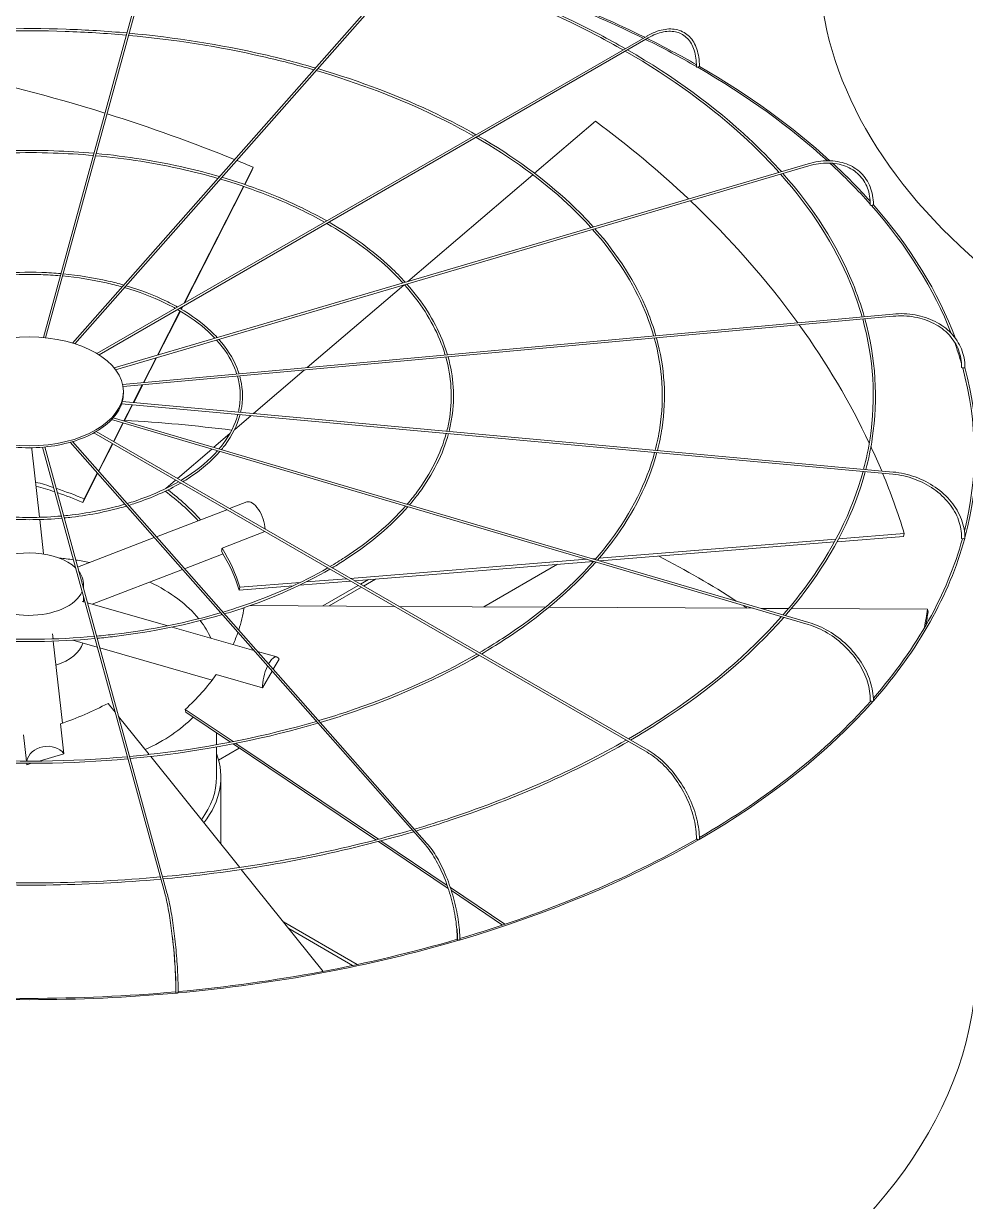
# Model space of a CAD drawing. Header units: millimetres. Extents: x -312439 to 477422, y -331570 to 212570.
# Drawn here: x 398646.5 to 398907.3, y 106427.3 to 106753.4 of the extents above; entities that cross this region are included whole.
import ezdxf

# ---------------------------------------------------------------- set-up
doc = ezdxf.new("R2010")
doc.units = ezdxf.units.MM

msp = doc.modelspace()

# ---------------------------------------------------------------- linework, layer by layer
at = {"color": 0, "linetype": 'Continuous', "lineweight": 0, "extrusion": (0, 0.816497, 0.57735)}
for p, q in [((398651.956, 106666.434), (398685.577, 106788.992)), ((398686.168, 106788.83), (398652.575, 106666.375)), ((398660.035, 106664.908), (398757.717, 106775.593)), ((398758.176, 106775.188), (398660.676, 106664.709)), ((398819.103, 106749.938), (398666.785, 106661.998)), ((398819.409, 106749.408), (398667.377, 106661.632)), ((398804.812, 106726.335), (398787.954, 106711.931)), ((398671.546, 106658.039), (398863.713, 106714.569)), ((398863.886, 106713.982), (398671.955, 106657.521)), ((398707.664, 106708.854), (398710.082, 106713.595)), ((398709.712, 106712.628), (398707.769, 106708.819)), ((398709.712, 106712.628), (398710.082, 106713.595)), ((398787.477, 106711.524), (398752.883, 106681.966)), ((398690.848, 106675.89), (398707.383, 106708.303)), ((398707.488, 106708.268), (398691.022, 106675.991)), ((398751.743, 106680.992), (398724.993, 106658.137)), ((398887.19, 106672.969), (398673.891, 106653.464)), ((398674.005, 106652.86), (398887.246, 106672.359)), ((398683.541, 106661.567), (398689.782, 106673.8)), ((398689.876, 106673.744), (398683.686, 106661.61)), ((398690.06, 106674.347), (398690.336, 106674.888)), ((398690.511, 106674.988), (398690.155, 106674.291)), ((398679.678, 106653.993), (398683.158, 106660.816)), ((398683.303, 106660.859), (398679.806, 106654.005)), ((398724.187, 106657.448), (398710.102, 106645.414)), ((398676.852, 106648.455), (398679.348, 106653.348)), ((398679.477, 106653.36), (398676.97, 106648.444)), ((398674.108, 106651.025), (398674.108, 106651.526)), ((398673.623, 106648.135), (398887.19, 106628.606)), ((398673.804, 106648.733), (398887.246, 106629.216)), ((398674.261, 106643.376), (398676.552, 106647.867)), ((398676.67, 106647.856), (398674.368, 106643.344)), ((398670.857, 106643.739), (398863.713, 106587.005)), ((398671.316, 106644.242), (398863.886, 106587.593)), ((398671.342, 106637.653), (398673.978, 106642.821)), ((398674.085, 106642.789), (398671.437, 106637.599)), ((398709.452, 106644.859), (398704.846, 106640.923)), ((398665.936, 106640.068), (398819.103, 106551.637)), ((398666.555, 106640.417), (398819.409, 106552.167)), ((398703.584, 106639.845), (398699.148, 106636.055)), ((398651.694, 106636.095), (398685.577, 106512.583)), ((398652.314, 106636.15), (398686.168, 106512.745)), ((398757.717, 106525.982), (398659.349, 106637.444)), ((398758.176, 106526.387), (398659.999, 106637.632)), ((398667.18, 106629.495), (398671.063, 106637.107)), ((398671.158, 106637.052), (398667.258, 106629.407)), ((398648.794, 106635.511), (398650.888, 106616.678)), ((398698.592, 106635.58), (398689.052, 106627.429)), ((398666.959, 106628.821), (398662.877, 106620.818)), ((398663.247, 106621.785), (398666.881, 106628.909)), ((398688.558, 106627.007), (398685.854, 106624.696)), ((398685.84, 106624.644), (398685.854, 106624.696)), ((398662.877, 106620.818), (398663.247, 106621.785)), ((398708.314, 106620.919), (398703.52, 106619.075)), ((398702.785, 106618.793), (398683.255, 106611.28)), ((398650.956, 106616.068), (398652.018, 106606.522)), ((398682.646, 106611.046), (398661.439, 106602.889)), ((398701.42, 106608.143), (398713.309, 106612.717)), ((398805.857, 106605.35), (398871.417, 106610.653)), ((398890.127, 106611.408), (398871.718, 106609.919)), ((398872.142, 106610.711), (398890.333, 106612.183)), ((398890.127, 106611.408), (398890.333, 106612.183)), ((398870.99, 106609.86), (398806.048, 106604.607)), ((398701.718, 106606.537), (398691.059, 106602.437)), ((398736.947, 106599.776), (398802.324, 106605.064)), ((398804.279, 106604.464), (398738.099, 106599.111)), ((398794.319, 106603.659), (398773.938, 106591.892)), ((398804.026, 106605.202), (398804.99, 106605.28)), ((398690.45, 106602.203), (398665.5, 106592.606)), ((398663.065, 106598.179), (398663.065, 106596.96)), ((398721.156, 106597.741), (398706.17, 106596.529)), ((398706.17, 106596.529), (398706.375, 106597.304)), ((398706.375, 106597.304), (398723.09, 106598.656)), ((398737.024, 106599.025), (398722.894, 106597.882)), ((398724.754, 106598.79), (398735.873, 106599.69)), ((398739.139, 106597.804), (398729.328, 106592.14)), ((398731.044, 106592.13), (398740.005, 106597.304)), ((398741.942, 106599.422), (398739.751, 106598.157)), ((398740.618, 106597.657), (398743.957, 106599.585)), ((398663.065, 106594.645), (398663.065, 106593.302)), ((398663.465, 106593.187), (398662.675, 106593.413)), ((398686.373, 106586.643), (398664.154, 106592.991)), ((398749.14, 106592.029), (398709.244, 106592.251)), ((398790.999, 106591.797), (398750.377, 106592.023)), ((398848.513, 106591.477), (398791.96, 106591.791)), ((398858.285, 106591.422), (398850.725, 106591.465)), ((398896.745, 106591.209), (398859.08, 106591.418)), ((398896.91, 106590.448), (398896.745, 106591.209)), ((398654.631, 106583.014), (398654.475, 106584.418)), ((398710.185, 106579.84), (398687.649, 106586.278)), ((398657.227, 106559.669), (398654.699, 106582.403)), ((398666.887, 106580.712), (398660.091, 106582.654)), ((398698.698, 106571.625), (398667.576, 106580.515)), ((398716.606, 106578.006), (398711.277, 106579.528)), ((398717.201, 106577.444), (398715.597, 106574.634)), ((398712.645, 106569.461), (398699.794, 106573.132)), ((398715.276, 106574.071), (398712.645, 106569.461)), ((398671.825, 106562.713), (398669.868, 106565.153)), ((398681.214, 106551.006), (398672.79, 106561.51)), ((398691.382, 106562.738), (398691.218, 106563.499)), ((398691.218, 106563.499), (398704.502, 106554.572)), ((398703.752, 106554.426), (398691.382, 106562.738)), ((398657.634, 106551.225), (398656.716, 106559.486)), ((398646.463, 106556.439), (398647.271, 106549.173)), ((398699.889, 106553.707), (398699.889, 106557.021)), ((398699.889, 106544.736), (398699.889, 106553.085)), ((398706.198, 106552.782), (398700.474, 106549.478)), ((398744.024, 106527.362), (398704.471, 106553.942)), ((398705.22, 106554.09), (398744.721, 106527.544)), ((398647.339, 106548.561), (398647.382, 106548.178)), ((398647.382, 106548.178), (398648.67, 106548.561)), ((398650.771, 106549.185), (398657.634, 106551.225)), ((398706.307, 106519.718), (398681.668, 106550.441)), ((398701.114, 106526.193), (398701.114, 106544.736)), ((398764.069, 106513.891), (398744.703, 106526.906)), ((398745.399, 106527.089), (398763.781, 106514.736)), ((398729.38, 106490.949), (398706.751, 106519.165)), ((398764.668, 106514.139), (398779.76, 106503.998)), ((398779.114, 106503.781), (398764.942, 106513.305)), ((398738.828, 106492.849), (398718.396, 106504.645)), ((398719.889, 106502.782), (398737.56, 106492.58))]:
    msp.add_line(p, q, dxfattribs=at)
at = {"color": 3, "linetype": 'Continuous', "lineweight": 0}
for centre, start_param, end_param in [((399128.864, 106771.35), 0, 2.3561945), ((398648.089, 106493.775), 0, 2.3561945), ((398648.089, 106493.775), 2.3561945, 3.1415927)]:
    msp.add_ellipse(centre, major_axis=(-262.225, 0), ratio=0.5773503, start_param=start_param, end_param=end_param, dxfattribs=at)
at = {"color": 0, "linetype": 'Continuous', "lineweight": 0}
for centre, major_axis, ratio, start_param, end_param in [((398648.089, 106634.515), (-261.613, 0), 0.5773503, 4.0051997, 4.2408431), ((398648.089, 106634.515), (-262.225, 0), 0.5773503, 4.0050166, 4.2406095), ((398648.089, 106634.515), (-261.613, 0), 0.5773503, 3.9286416, 4.0018792), ((398648.089, 106634.515), (-262.225, 0), 0.5773503, 3.9309746, 4.001704), ((398833.078, 106741.443), (0.306, -0.004), 0.5683066, 3.1415927, 3.9346429), ((398833.078, 106741.443), (0.306, -0.004), 0.5683066, 3.9346429, 5.5054392), ((398648.089, 106634.515), (-261.613, 0), 0.5773503, 3.7066773, 3.9265771), ((398833.294, 106741.568), (-0.306, 0), 0.5773503, 1.8326303, 3.1415927), ((398648.089, 106634.515), (-262.225, 0), 0.5773503, 3.705131, 3.9265633), ((398648.46, 106592.798), (-236.033, 90.421), 0.5343599, 4.8289255, 5.0170065), ((398648.46, 106592.798), (-236.033, 90.421), 0.5343599, 4.6778989, 4.8264893), ((398648.295, 106592.606), (244.29, -64.884), 0.7560981, 0.9482496, 1.0897919), ((398648.46, 106592.798), (-236.033, 90.421), 0.5343599, 4.655659, 4.6753292), ((398648.089, 106634.515), (-261.613, 0), 0.5773503, 3.6151503, 3.7017035), ((398648.089, 106634.515), (-262.225, 0), 0.5773503, 3.6198551, 3.6998544), ((398648.295, 106592.606), (244.29, -64.884), 0.7560981, 0.7473423, 0.9452164), ((398881.216, 106703.189), (-0.306, 0.005), 0.5715189, 0, 0.4809344), ((398881.216, 106703.189), (-0.306, 0.005), 0.5715189, 0.4809344, 2.0517307), ((398648.089, 106634.515), (-261.613, 0), 0.5773503, 3.3623861, 3.6122993), ((398881.489, 106703.269), (-0.306, 0), 0.5773503, 1.5184711, 3.1415927), ((398648.089, 106634.515), (-262.225, 0), 0.5773503, 3.3525846, 3.6125039), ((398648.295, 106592.606), (244.29, -64.884), 0.7560981, 0.5676523, 0.7441319), ((398648.089, 106634.515), (-261.613, 0), 0.5773503, 3.3053341, 3.3466211), ((398906.524, 106658.219), (-0.306, 0.006), 0.5752952, 0, 0.1678974), ((398906.524, 106658.219), (-0.306, 0.006), 0.5752952, 0.1678974, 1.7386937), ((398648.089, 106634.515), (-261.613, 0), 0.5773503, 2.9976529, 3.2980059), ((398906.827, 106658.247), (-0.306, 0), 0.5773503, 1.2043118, 3.1415927), ((398648.089, 106634.515), (-262.225, 0), 0.5773503, 2.9856485, 3.2984345), ((398647.981, 106651.025), (-26.126, 0), 0.5773503, 2.9880814, 3.1415927), ((398647.981, 106651.025), (-26.126, 0), 0.5773503, 2.6739221, 2.9809447), ((398647.981, 106651.025), (-26.126, 0), 0.5773503, 2.3597628, 2.6667854), ((398648.089, 106493.275), (-261.613, 0), 0.5773503, 4.4965959, 4.611374), ((398647.981, 106651.025), (-26.126, 0), 0.5773503, 2.0456036, 2.3526262), ((398647.981, 106651.025), (-26.126, 0), 0.5773503, 1.417285, 1.7243076), ((398647.981, 106651.025), (-26.126, 0), 0.5773503, 1.7314443, 2.0384669), ((398648.295, 106592.606), (244.29, -64.884), 0.7560981, 0.5274276, 0.562586), ((398643.301, 106634.9), (-5.494, -0.611), 0.8148193, 3.1415927, 3.239858), ((398648.46, 106592.798), (56.639, -21.698), 0.5343599, 1.6636456, 1.7494756), ((398648.295, 106592.606), (244.29, -64.884), 0.7560981, 0.4379774, 0.5241031), ((398648.089, 106591.831), (-56.639, 21.698), 0.5343599, 4.7930664, 4.8825345), ((398648.46, 106592.798), (56.639, -21.698), 0.5343599, 1.5140664, 1.6514841), ((398648.089, 106591.831), (-56.639, 21.698), 0.5343599, 4.655659, 4.78086), ((398648.089, 106591.831), (58.621, -15.57), 0.7560981, 0.8715668, 1.0888975), ((398648.295, 106592.606), (58.621, -15.57), 0.7560981, 1.0889957, 1.0897919), ((398648.295, 106592.606), (58.621, -15.57), 0.7560981, 0.8588781, 1.0770864), ((398710.299, 106615.76), (-1.984, 5.159), 0.4527097, 4.0715694, 6.2831853), ((398648.089, 106634.515), (-261.613, 0), 0.5773503, 2.6753447, 2.9836943), ((398648.089, 106634.515), (-262.225, 0), 0.5773503, 2.6707914, 2.9843582), ((398906.524, 106610.935), (-0.306, 0.006), 0.5792658, 0, 1.4246091), ((398906.827, 106610.907), (-0.306, 0), 0.5773503, 0.8901525, 3.1415927), ((398648.089, 106598.179), (-14.976, 0), 0.5773503, 3.6916997, 5.4977871), ((398648.089, 106591.831), (58.621, -15.57), 0.7560981, 0.4379774, 0.6726233), ((398648.295, 106592.606), (58.621, -15.57), 0.7560981, 0.4379774, 0.6748983), ((398648.089, 106575.866), (-51.8, 0), 0.5773503, 4.4755897, 4.5522282), ((398648.089, 106575.866), (-51.8, 0), 0.5773503, 4.3841689, 4.46244), ((398648.089, 106493.275), (-261.613, 0), 0.5773503, 3.867145, 3.9833748), ((398648.089, 106598.179), (-14.976, 0), 0.5773503, 3.0357663, 3.5615783), ((398648.089, 106575.866), (-51.8, 0), 0.5773503, 3.5810046, 4.0125195), ((398648.089, 106598.179), (-14.976, 0), 0.5773503, 0.1968015, 2.9056449), ((398647.925, 106592.592), (59.282, 12.821), 0.7719474, 5.8595474, 5.99043), ((398648.089, 106493.275), (-261.613, 0), 0.5773503, 3.8494737, 3.8569689), ((398647.925, 106592.592), (247.048, 53.431), 0.7719474, 5.9775334, 6.0030301), ((398648.089, 106591.831), (247.048, 53.431), 0.7719474, 5.9850347, 6.0030301), ((398648.089, 106575.866), (-51.8, 0), 0.5773503, 3.3906549, 3.5616615), ((398647.925, 106592.592), (59.282, 12.821), 0.7719474, 5.7736505, 5.8452628), ((398648.089, 106583.271), (-14.976, 0), 0.5773503, 2.0838772, 2.9778132), ((398715.087, 106572.691), (1.518, 5.315), 0.3621096, 5.9116388, 7.2697762), ((398715.087, 106572.691), (1.518, 5.315), 0.3621096, 1.1204156, 2.3231422), ((398647.925, 106592.592), (59.282, 12.821), 0.7719474, 5.3512156, 5.5881365), ((398647.719, 106592.771), (-56.425, -22.248), 0.5660586, 1.5074553, 1.7443762), ((398648.089, 106634.515), (-262.225, 0), 0.5773503, 2.0421116, 2.6702774), ((398648.089, 106634.515), (-261.613, 0), 0.5773503, 2.358999, 2.669365), ((398881.216, 106565.965), (-0.306, 0.005), 0.5830421, 0, 1.1094484), ((398881.489, 106565.885), (-0.306, 0), 0.5773503, 0.5759933, 3.1415927), ((398648.089, 106575.866), (-51.8, 0), 0.5773503, 2.2375498, 2.6358707), ((398652.878, 106548.762), (5.494, 0.611), 0.8148193, 0.440938, 2.9148909), ((398652.878, 106548.762), (5.494, 0.611), 0.8148193, 3.0505707, 3.1356266), ((398648.089, 106544.736), (-53.025, 0), 0.5773503, 2.7158894, 3.3569527), ((398648.089, 106544.736), (-51.8, 0), 0.5773503, 2.7364581, 3.1415927), ((398648.089, 106634.515), (-261.613, 0), 0.5773503, 2.0437737, 2.355024), ((398833.078, 106527.712), (-0.306, 0.004), 0.5862544, 0, 0.7932918), ((398833.294, 106527.587), (-0.306, 0), 0.5773503, 0.261834, 3.1415927), ((398648.089, 106634.515), (-262.225, 0), 0.5773503, 1.7280308, 2.0415976), ((398648.089, 106634.515), (-261.613, 0), 0.5773503, 1.7289191, 2.0406845), ((398766.82, 106499.919), (-0.306, 0.003), 0.5885883, 0, 0.4763277), ((398766.959, 106499.761), (-0.306, 0), 0.5773503, 0, 3.1415927), ((398648.089, 106634.515), (-262.225, 0), 0.5773503, 1.4139544, 1.727034), ((398648.089, 106634.515), (-261.613, 0), 0.5773503, 1.41439, 1.726367), ((398688.93, 106485.307), (-0.306, 0.001), 0.5898153, 0, 0.1588369), ((398688.978, 106485.133), (-0.306, 0), 0.5773503, 0, 3.1415927)]:
    msp.add_ellipse(centre, major_axis=major_axis, ratio=ratio, start_param=start_param, end_param=end_param, dxfattribs=at)
msp.add_ellipse((398647.981, 106651.526), major_axis=(-26.126, 0), ratio=0.5773503, dxfattribs=at)
for points, knots in [([(398812.454, 106746.099), (398807.851, 106748.728), (398803.059, 106751.247), (398784.561, 106760.186), (398769.738, 106765.839), (398754.002, 106770.459)], [4.71777189, 4.71777189, 4.71777189, 4.71777189, 4.80086127, 4.80086127, 5.02732174, 5.02732174, 5.02732174, 5.02732174]), ([(398813.067, 106746.454), (398808.453, 106749.099), (398803.649, 106751.633), (398785.099, 106760.629), (398770.233, 106766.316), (398754.45, 106770.966)], [4.71590946, 4.71590946, 4.71590946, 4.71590946, 4.79913358, 4.79913358, 5.02600568, 5.02600568, 5.02600568, 5.02600568]), ([(398675.095, 106750.783), (398669.512, 106751.287), (398663.886, 106751.634), (398645.769, 106752.246), (398633.215, 106751.896), (398620.867, 106750.783)], [5.34296141, 5.34296141, 5.34296141, 5.34296141, 5.43938168, 5.43938168, 5.65261288, 5.65261288, 5.65261288, 5.65261288]), ([(398674.931, 106750.183), (398669.324, 106750.686), (398663.674, 106751.032), (398645.666, 106751.628), (398633.248, 106751.28), (398621.031, 106750.183)], [5.34359392, 5.34359392, 5.34359392, 5.34359392, 5.44060854, 5.44060854, 5.65198037, 5.65198037, 5.65198037, 5.65198037]), ([(398727.268, 106741.091), (398722.605, 106742.451), (398717.836, 106743.691), (398700.986, 106747.562), (398688.463, 106749.551), (398675.715, 106750.727)], [5.03001504, 5.03001504, 5.03001504, 5.03001504, 5.11913743, 5.11913743, 5.33939405, 5.33939405, 5.33939405, 5.33939405]), ([(398833.6, 106741.568), (398833.6, 106743.293), (398833.364, 106744.888), (398832.43, 106747.667), (398831.732, 106748.851), (398829.933, 106750.671), (398828.835, 106751.307), (398826.367, 106751.959), (398825, 106751.976), (398822.136, 106751.407), (398820.636, 106750.819), (398819.129, 106749.953), (398819.116, 106749.946), (398819.103, 106749.938)], [3.1415927, 3.1415927, 3.1415927, 3.1415927, 3.4557519, 3.4557519, 3.7699112, 3.7699112, 4.0826965, 4.0826965, 4.3954482, 4.3954482, 4.7096075, 4.7096075, 4.712389, 4.712389, 4.712389, 4.712389]), ([(398819.409, 106749.408), (398820.846, 106750.238), (398822.278, 106750.798), (398824.978, 106751.333), (398826.244, 106751.308), (398828.495, 106750.695), (398829.482, 106750.107), (398831.105, 106748.414), (398831.741, 106747.305), (398832.586, 106744.658), (398832.794, 106743.12), (398832.771, 106741.447)], [1.5707963, 1.5707963, 1.5707963, 1.5707963, 1.8880644, 1.8880644, 2.2053324, 2.2053324, 2.5226004, 2.5226004, 2.8398685, 2.8398685, 3.1571365, 3.1571365, 3.1571365, 3.1571365]), ([(398726.82, 106740.584), (398722.167, 106741.935), (398717.409, 106743.166), (398700.648, 106746.997), (398688.21, 106748.964), (398675.551, 106750.127)], [5.03177949, 5.03177949, 5.03177949, 5.03177949, 5.12085286, 5.12085286, 5.34001919, 5.34001919, 5.34001919, 5.34001919]), ([(398855.645, 106712.196), (398852.909, 106715.249), (398849.97, 106718.242), (398837.289, 106730.077), (398825.931, 106738.346), (398813.068, 106745.747)], [4.40451603, 4.40451603, 4.40451603, 4.40451603, 4.48100319, 4.48100319, 4.71406654, 4.71406654, 4.71406654, 4.71406654]), ([(398856.296, 106712.387), (398853.564, 106715.449), (398850.629, 106718.451), (398837.94, 106730.347), (398826.564, 106738.66), (398813.681, 106746.101)], [4.40270972, 4.40270972, 4.40270972, 4.40270972, 4.47899466, 4.47899466, 4.71221436, 4.71221436, 4.71221436, 4.71221436]), ([(398771.744, 106722.595), (398768.34, 106724.542), (398764.798, 106726.408), (398750.938, 106733.134), (398739.772, 106737.408), (398727.917, 106740.901)], [4.71715813, 4.71715813, 4.71715813, 4.71715813, 4.79884427, 4.79884427, 5.02587671, 5.02587671, 5.02587671, 5.02587671]), ([(398771.13, 106722.241), (398767.737, 106724.171), (398764.208, 106726.022), (398750.399, 106732.691), (398739.277, 106736.93), (398727.47, 106740.394)], [4.7196458, 4.7196458, 4.7196458, 4.7196458, 4.80114658, 4.80114658, 5.02763075, 5.02763075, 5.02763075, 5.02763075]), ([(398803.578, 106696.879), (398801.568, 106699.11), (398799.413, 106701.298), (398789.946, 106710.127), (398781.411, 106716.334), (398771.745, 106721.889)], [4.40671458, 4.40671458, 4.40671458, 4.40671458, 4.48133637, 4.48133637, 4.71470569, 4.71470569, 4.71470569, 4.71470569]), ([(398804.229, 106697.071), (398802.223, 106699.311), (398800.073, 106701.507), (398790.597, 106710.396), (398782.045, 106716.648), (398772.358, 106722.243)], [4.40429576, 4.40429576, 4.40429576, 4.40429576, 4.47865981, 4.47865981, 4.7122362, 4.7122362, 4.7122362, 4.7122362]), ([(398665.956, 106717.466), (398662.282, 106717.795), (398658.582, 106718.023), (398646.572, 106718.43), (398638.222, 106718.201), (398630.007, 106717.466)], [5.34408303, 5.34408303, 5.34408303, 5.34408303, 5.43906993, 5.43906993, 5.65149126, 5.65149126, 5.65149126, 5.65149126]), ([(398665.791, 106716.866), (398662.094, 106717.195), (398658.37, 106717.421), (398646.469, 106717.812), (398638.255, 106717.585), (398630.171, 106716.866)], [5.34503474, 5.34503474, 5.34503474, 5.34503474, 5.44090812, 5.44090812, 5.65053954, 5.65053954, 5.65053954, 5.65053954]), ([(398700.295, 106710.528), (398697.264, 106711.402), (398694.166, 106712.201), (398683.092, 106714.728), (398674.825, 106716.036), (398666.411, 106716.81)], [5.03439168, 5.03439168, 5.03439168, 5.03439168, 5.12127422, 5.12127422, 5.3396756, 5.3396756, 5.3396756, 5.3396756]), ([(398700.743, 106711.035), (398697.702, 106711.919), (398694.594, 106712.725), (398683.43, 106715.293), (398675.078, 106716.623), (398666.575, 106717.41)], [5.03173968, 5.03173968, 5.03173968, 5.03173968, 5.11870396, 5.11870396, 5.33874043, 5.33874043, 5.33874043, 5.33874043]), ([(398881.795, 106703.269), (398881.795, 106705.002), (398881.496, 106706.652), (398880.32, 106709.621), (398879.444, 106710.94), (398877.203, 106713.107), (398875.84, 106713.955), (398872.768, 106715.096), (398871.061, 106715.39), (398867.473, 106715.403), (398865.592, 106715.122), (398863.713, 106714.569)], [4.712389, 4.712389, 4.712389, 4.712389, 5.0265482, 5.0265482, 5.3407075, 5.3407075, 5.6548668, 5.6548668, 5.969026, 5.969026, 6.2831853, 6.2831853, 6.2831853, 6.2831853]), ([(398863.886, 106713.982), (398865.702, 106714.516), (398867.514, 106714.783), (398870.949, 106714.76), (398872.57, 106714.47), (398875.463, 106713.37), (398876.734, 106712.56), (398878.808, 106710.502), (398879.612, 106709.253), (398880.678, 106706.43), (398880.938, 106704.855), (398880.91, 106703.194)], [0, 0, 0, 0, 0.317268, 0.317268, 0.6345361, 0.6345361, 0.9518041, 0.9518041, 1.2690722, 1.2690722, 1.5863402, 1.5863402, 1.5863402, 1.5863402]), ([(398878.647, 106672.188), (398877.759, 106675.296), (398876.683, 106678.387), (398871.105, 106691.924), (398864.603, 106702.1), (398856.096, 106711.69)], [4.09036759, 4.09036759, 4.09036759, 4.09036759, 4.16055829, 4.16055829, 4.40029723, 4.40029723, 4.40029723, 4.40029723]), ([(398879.268, 106672.244), (398878.382, 106675.363), (398877.307, 106678.464), (398871.735, 106692.054), (398865.238, 106702.264), (398856.745, 106711.881)], [4.08953528, 4.08953528, 4.08953528, 4.08953528, 4.15944113, 4.15944113, 4.39851052, 4.39851052, 4.39851052, 4.39851052]), ([(398729.815, 106698.388), (398727.63, 106699.622), (398725.361, 106700.807), (398716.241, 106705.207), (398708.821, 106708.031), (398700.945, 106710.339)], [4.72327264, 4.72327264, 4.72327264, 4.72327264, 4.80171455, 4.80171455, 5.02817129, 5.02817129, 5.02817129, 5.02817129]), ([(398730.43, 106698.743), (398728.233, 106699.993), (398725.951, 106701.194), (398716.779, 106705.649), (398709.316, 106708.509), (398701.392, 106710.845)], [4.71952861, 4.71952861, 4.71952861, 4.71952861, 4.7982649, 4.7982649, 5.02554265, 5.02554265, 5.02554265, 5.02554265]), ([(398752.17, 106681.756), (398750.888, 106683.177), (398749.52, 106684.571), (398743.258, 106690.455), (398737.531, 106694.644), (398731.045, 106698.39)], [4.40730528, 4.40730528, 4.40730528, 4.40730528, 4.47799052, 4.47799052, 4.71216027, 4.71216027, 4.71216027, 4.71216027]), ([(398751.518, 106681.564), (398750.232, 106682.976), (398748.859, 106684.363), (398742.606, 106690.185), (398736.898, 106694.329), (398730.432, 106698.037)], [4.41096312, 4.41096312, 4.41096312, 4.41096312, 4.4820009, 4.4820009, 4.71586354, 4.71586354, 4.71586354, 4.71586354]), ([(398820.936, 106666.91), (398820.281, 106669.172), (398819.493, 106671.421), (398815.328, 106681.521), (398810.435, 106689.168), (398804.03, 106696.374)], [4.09258463, 4.09258463, 4.09258463, 4.09258463, 4.16074385, 4.16074385, 4.40108815, 4.40108815, 4.40108815, 4.40108815]), ([(398821.557, 106666.967), (398820.904, 106669.239), (398820.117, 106671.498), (398815.958, 106681.651), (398811.07, 106689.332), (398804.68, 106696.565)], [4.09145544, 4.09145544, 4.09145544, 4.09145544, 4.15925512, 4.15925512, 4.39870409, 4.39870409, 4.39870409, 4.39870409]), ([(398656.816, 106684.149), (398655.053, 106684.304), (398653.278, 106684.412), (398647.376, 106684.615), (398643.229, 106684.506), (398639.146, 106684.149)], [5.34742678, 5.34742678, 5.34742678, 5.34742678, 5.43812478, 5.43812478, 5.64814751, 5.64814751, 5.64814751, 5.64814751]), ([(398656.651, 106683.549), (398654.865, 106683.703), (398653.066, 106683.81), (398647.274, 106683.997), (398643.262, 106683.89), (398639.311, 106683.549)], [5.34934775, 5.34934775, 5.34934775, 5.34934775, 5.44178794, 5.44178794, 5.64622654, 5.64622654, 5.64622654, 5.64622654]), ([(398673.769, 106680.47), (398672.36, 106680.869), (398670.924, 106681.234), (398665.537, 106682.46), (398661.441, 106683.107), (398657.271, 106683.493)], [5.04221465, 5.04221465, 5.04221465, 5.04221465, 5.12251796, 5.12251796, 5.33864709, 5.33864709, 5.33864709, 5.33864709]), ([(398674.218, 106680.979), (398672.799, 106681.386), (398671.352, 106681.76), (398665.875, 106683.024), (398661.693, 106683.694), (398657.435, 106684.093)], [5.03687901, 5.03687901, 5.03687901, 5.03687901, 5.11739529, 5.11739529, 5.33679188, 5.33679188, 5.33679188, 5.33679188]), ([(398688.497, 106674.533), (398687.522, 106675.072), (398686.514, 106675.591), (398682.082, 106677.722), (398678.366, 106679.132), (398674.42, 106680.283)], [4.73414686, 4.73414686, 4.73414686, 4.73414686, 4.80339703, 4.80339703, 5.02979007, 5.02979007, 5.02979007, 5.02979007]), ([(398689.115, 106674.889), (398688.126, 106675.444), (398687.105, 106675.978), (398682.621, 106678.165), (398678.861, 106679.609), (398674.868, 106680.79)], [4.72658474, 4.72658474, 4.72658474, 4.72658474, 4.79652126, 4.79652126, 5.0245472, 5.0245472, 5.0245472, 5.0245472]), ([(398763.226, 106661.633), (398762.805, 106663.052), (398762.305, 106664.463), (398759.552, 106671.125), (398756.271, 106676.24), (398751.972, 106681.06)], [4.09685918, 4.09685918, 4.09685918, 4.09685918, 4.16111414, 4.16111414, 4.40251946, 4.40251946, 4.40251946, 4.40251946]), ([(398763.848, 106661.69), (398763.428, 106663.119), (398762.929, 106664.539), (398760.183, 106671.255), (398756.906, 106676.405), (398752.622, 106681.251)], [4.09510983, 4.09510983, 4.09510983, 4.09510983, 4.15888353, 4.15888353, 4.39893942, 4.39893942, 4.39893942, 4.39893942]), ([(398699.452, 106666.248), (398698.894, 106666.842), (398698.305, 106667.426), (398695.267, 106670.243), (398692.384, 106672.324), (398689.118, 106674.184)], [4.42373247, 4.42373247, 4.42373247, 4.42373247, 4.48397953, 4.48397953, 4.71933502, 4.71933502, 4.71933502, 4.71933502]), ([(398700.108, 106666.441), (398699.553, 106667.043), (398698.967, 106667.635), (398695.918, 106670.513), (398693.018, 106672.639), (398689.731, 106674.538)], [4.41624247, 4.41624247, 4.41624247, 4.41624247, 4.47598634, 4.47598634, 4.71193426, 4.71193426, 4.71193426, 4.71193426]), ([(398907.133, 106658.247), (398907.133, 106659.983), (398906.8, 106661.691), (398905.501, 106664.877), (398904.535, 106666.355), (398902.071, 106668.933), (398900.573, 106670.034), (398897.193, 106671.755), (398895.312, 106672.375), (398891.35, 106673.077), (398889.269, 106673.159), (398887.19, 106672.969)], [4.712389, 4.712389, 4.712389, 4.712389, 5.0265482, 5.0265482, 5.3407075, 5.3407075, 5.6548668, 5.6548668, 5.969026, 5.969026, 6.2831853, 6.2831853, 6.2831853, 6.2831853]), ([(398887.246, 106672.359), (398889.261, 106672.543), (398891.275, 106672.461), (398895.099, 106671.773), (398896.908, 106671.167), (398900.139, 106669.496), (398901.561, 106668.432), (398903.88, 106665.953), (398904.777, 106664.539), (398905.961, 106661.501), (398906.249, 106659.877), (398906.218, 106658.225)], [0, 0, 0, 0, 0.317268, 0.317268, 0.6345361, 0.6345361, 0.9518041, 0.9518041, 1.2690722, 1.2690722, 1.5863402, 1.5863402, 1.5863402, 1.5863402]), ([(398879.079, 106629.963), (398879.834, 106632.818), (398880.431, 106635.688), (398882.532, 106649.566), (398881.842, 106660.683), (398878.816, 106671.588)], [3.77541609, 3.77541609, 3.77541609, 3.77541609, 3.83978539, 3.83978539, 4.08585643, 4.08585643, 4.08585643, 4.08585643]), ([(398879.697, 106629.906), (398880.451, 106632.769), (398881.046, 106635.646), (398883.143, 106649.562), (398882.454, 106660.713), (398879.436, 106671.645)], [3.77616248, 3.77616248, 3.77616248, 3.77616248, 3.84020832, 3.84020832, 4.08505688, 4.08505688, 4.08505688, 4.08505688]), ([(398705.511, 106656.356), (398705.326, 106656.931), (398705.116, 106657.504), (398703.777, 106660.729), (398702.107, 106663.313), (398699.914, 106665.745)], [4.10975269, 4.10975269, 4.10975269, 4.10975269, 4.16221832, 4.16221832, 4.40682155, 4.40682155, 4.40682155, 4.40682155]), ([(398706.135, 106656.413), (398705.951, 106656.998), (398705.742, 106657.581), (398704.407, 106660.86), (398702.742, 106663.477), (398700.564, 106665.937)], [4.10592526, 4.10592526, 4.10592526, 4.10592526, 4.15777238, 4.15777238, 4.39963811, 4.39963811, 4.39963811, 4.39963811]), ([(398821.374, 106635.239), (398821.916, 106637.313), (398822.345, 106639.396), (398823.915, 106649.755), (398823.392, 106658.112), (398821.106, 106666.311)], [3.77736844, 3.77736844, 3.77736844, 3.77736844, 3.83971259, 3.83971259, 4.08656564, 4.08656564, 4.08656564, 4.08656564]), ([(398821.992, 106635.183), (398822.532, 106637.263), (398822.96, 106639.354), (398824.525, 106649.751), (398824.003, 106658.142), (398821.726, 106666.368)], [3.77834287, 3.77834287, 3.77834287, 3.77834287, 3.84027623, 3.84027623, 4.08549455, 4.08549455, 4.08549455, 4.08549455]), ([(398763.665, 106640.516), (398763.995, 106641.811), (398764.259, 106643.112), (398765.297, 106649.952), (398764.942, 106655.546), (398763.4, 106661.034)], [3.78111281, 3.78111281, 3.78111281, 3.78111281, 3.83956511, 3.83956511, 4.08781837, 4.08781837, 4.08781837, 4.08781837]), ([(398764.283, 106640.46), (398764.611, 106641.762), (398764.874, 106643.07), (398765.908, 106649.947), (398765.553, 106655.576), (398764.02, 106661.091)], [3.78251471, 3.78251471, 3.78251471, 3.78251471, 3.8404098, 3.8404098, 4.0861992, 4.0861992, 4.0861992, 4.0861992]), ([(398705.952, 106645.794), (398706.073, 106646.31), (398706.173, 106646.827), (398706.68, 106650.148), (398706.492, 106652.979), (398705.692, 106655.757)], [3.79241111, 3.79241111, 3.79241111, 3.79241111, 3.83910744, 3.83910744, 4.09159713, 4.09159713, 4.09159713, 4.09159713]), ([(398706.567, 106645.738), (398706.688, 106646.26), (398706.787, 106646.785), (398707.29, 106650.144), (398707.103, 106653.01), (398706.313, 106655.814)], [3.79485754, 3.79485754, 3.79485754, 3.79485754, 3.8407928, 3.8407928, 4.08828416, 4.08828416, 4.08828416, 4.08828416]), ([(398700.62, 106635.622), (398701, 106636.074), (398701.364, 106636.53), (398703.674, 106639.615), (398705.051, 106642.379), (398705.801, 106645.193)], [3.47410339, 3.47410339, 3.47410339, 3.47410339, 3.51894345, 3.51894345, 3.77424927, 3.77424927, 3.77424927, 3.77424927]), ([(398701.26, 106635.433), (398701.604, 106635.848), (398701.933, 106636.266), (398704.251, 106639.38), (398705.659, 106642.227), (398706.42, 106645.136)], [3.48078418, 3.48078418, 3.48078418, 3.48078418, 3.52099532, 3.52099532, 3.77722211, 3.77722211, 3.77722211, 3.77722211]), ([(398752.682, 106620.306), (398753.628, 106621.403), (398754.522, 106622.514), (398759.254, 106628.843), (398761.996, 106634.327), (398763.508, 106639.916)], [3.46491265, 3.46491265, 3.46491265, 3.46491265, 3.51947788, 3.51947788, 3.77207122, 3.77207122, 3.77207122, 3.77207122]), ([(398753.326, 106620.117), (398754.232, 106621.176), (398755.091, 106622.25), (398759.831, 106628.608), (398762.605, 106634.175), (398764.127, 106639.859)], [3.46836695, 3.46836695, 3.46836695, 3.46836695, 3.52050672, 3.52050672, 3.77360482, 3.77360482, 3.77360482, 3.77360482]), ([(398689.995, 106626.884), (398690.591, 106627.238), (398691.173, 106627.599), (398695.075, 106630.131), (398697.919, 106632.54), (398700.181, 106635.112)], [3.15594616, 3.15594616, 3.15594616, 3.15594616, 3.1998122, 3.1998122, 3.45718678, 3.45718678, 3.45718678, 3.45718678]), ([(398690.602, 106626.534), (398691.107, 106626.838), (398691.602, 106627.148), (398695.548, 106629.709), (398698.495, 106632.223), (398700.828, 106634.922)], [3.16311142, 3.16311142, 3.16311142, 3.16311142, 3.20013863, 3.20013863, 3.46418527, 3.46418527, 3.46418527, 3.46418527]), ([(398804.741, 106604.992), (398806.254, 106606.733), (398807.68, 106608.498), (398814.834, 106618.071), (398818.941, 106626.274), (398821.214, 106634.639)], [3.46185589, 3.46185589, 3.46185589, 3.46185589, 3.51965328, 3.51965328, 3.77134922, 3.77134922, 3.77134922, 3.77134922]), ([(398805.386, 106604.802), (398806.859, 106606.506), (398808.249, 106608.234), (398815.411, 106617.836), (398819.55, 106626.123), (398821.833, 106634.582)], [3.46418406, 3.46418406, 3.46418406, 3.46418406, 3.52033986, 3.52033986, 3.7723822, 3.7723822, 3.7723822, 3.7723822]), ([(398675.131, 106620.486), (398675.871, 106620.709), (398676.603, 106620.942), (398681.729, 106622.653), (398685.795, 106624.456), (398689.387, 106626.528)], [2.837842, 2.837842, 2.837842, 2.837842, 2.88061564, 2.88061564, 3.14113288, 3.14113288, 3.14113288, 3.14113288]), ([(398856.791, 106589.68), (398858.875, 106592.067), (398860.835, 106594.491), (398870.411, 106607.307), (398875.882, 106618.226), (398878.917, 106629.362)], [3.46025293, 3.46025293, 3.46025293, 3.46025293, 3.51974047, 3.51974047, 3.77090484, 3.77090484, 3.77090484, 3.77090484]), ([(398857.438, 106589.49), (398859.48, 106591.841), (398861.405, 106594.226), (398870.989, 106607.072), (398876.491, 106618.075), (398879.537, 106629.306)], [3.4620089, 3.4620089, 3.4620089, 3.4620089, 3.52025567, 3.52025567, 3.77168417, 3.77168417, 3.77168417, 3.77168417]), ([(398887.19, 106628.606), (398889.205, 106628.421), (398891.222, 106627.97), (398895.053, 106626.58), (398896.867, 106625.641), (398900.11, 106623.371), (398901.539, 106622.04), (398903.87, 106619.122), (398904.772, 106617.535), (398905.961, 106614.267), (398906.249, 106612.587), (398906.218, 106610.941)], [6.2831853, 6.2831853, 6.2831853, 6.2831853, 6.6004533, 6.6004533, 6.9177214, 6.9177214, 7.2349894, 7.2349894, 7.5522575, 7.5522575, 7.8695255, 7.8695255, 7.8695255, 7.8695255]), ([(398907.133, 106610.907), (398907.133, 106612.644), (398906.8, 106614.408), (398905.506, 106617.818), (398904.546, 106619.464), (398902.093, 106622.479), (398900.602, 106623.847), (398897.234, 106626.178), (398895.358, 106627.139), (398891.404, 106628.563), (398889.325, 106629.026), (398887.246, 106629.216)], [4.712389, 4.712389, 4.712389, 4.712389, 5.0265482, 5.0265482, 5.3407075, 5.3407075, 5.6548668, 5.6548668, 5.969026, 5.969026, 6.2831853, 6.2831853, 6.2831853, 6.2831853]), ([(398675.577, 106619.981), (398676.209, 106620.174), (398676.835, 106620.374), (398682.042, 106622.108), (398686.274, 106623.995), (398689.999, 106626.175)], [2.84298262, 2.84298262, 2.84298262, 2.84298262, 2.8793398, 2.8793398, 3.14846238, 3.14846238, 3.14846238, 3.14846238]), ([(398657.543, 106617.09), (398658.338, 106617.166), (398659.131, 106617.251), (398664.972, 106617.953), (398669.884, 106618.947), (398674.484, 106620.294)], [2.52003494, 2.52003494, 2.52003494, 2.52003494, 2.56128493, 2.56128493, 2.82541727, 2.82541727, 2.82541727, 2.82541727]), ([(398657.707, 106616.49), (398658.421, 106616.559), (398659.133, 106616.636), (398665.08, 106617.341), (398670.172, 106618.375), (398674.931, 106619.787)], [2.52186126, 2.52186126, 2.52186126, 2.52186126, 2.55867334, 2.55867334, 2.83065097, 2.83065097, 2.83065097, 2.83065097]), ([(398731.311, 106603.031), (398732.71, 106603.85), (398734.072, 106604.69), (398742.04, 106609.86), (398747.715, 106614.663), (398752.239, 106619.798)], [3.14877196, 3.14877196, 3.14877196, 3.14877196, 3.19991213, 3.19991213, 3.45646828, 3.45646828, 3.45646828, 3.45646828]), ([(398639.039, 106617.033), (398639.79, 106616.966), (398640.543, 106616.907), (398646.489, 106616.513), (398651.76, 106616.573), (398656.923, 106617.033)], [2.2030547, 2.2030547, 2.2030547, 2.2030547, 2.24193573, 2.24193573, 2.50933428, 2.50933428, 2.50933428, 2.50933428]), ([(398731.92, 106602.679), (398733.227, 106603.449), (398734.501, 106604.238), (398742.513, 106609.439), (398748.292, 106614.347), (398752.886, 106619.608)], [3.15241617, 3.15241617, 3.15241617, 3.15241617, 3.2000755, 3.2000755, 3.46000178, 3.46000178, 3.46000178, 3.46000178]), ([(398638.874, 106616.433), (398639.59, 106616.368), (398640.308, 106616.311), (398646.362, 106615.896), (398651.781, 106615.954), (398657.088, 106616.433)], [2.20116261, 2.20116261, 2.20116261, 2.20116261, 2.23802396, 2.23802396, 2.51122637, 2.51122637, 2.51122637, 2.51122637]), ([(398701.276, 106607.268), (398701.335, 106607.487), (398701.38, 106607.739), (398701.413, 106608.058), (398701.416, 106608.1), (398701.42, 106608.143)], [27.2141577, 27.2141577, 27.2141577, 27.2141577, 28.9150445, 28.9150445, 29.1719106, 29.1719106, 29.1719106, 29.1719106]), ([(398772.625, 106579.178), (398774.827, 106580.462), (398776.971, 106581.78), (398789.004, 106589.59), (398797.511, 106596.787), (398804.296, 106604.484)], [3.14637947, 3.14637947, 3.14637947, 3.14637947, 3.19994276, 3.19994276, 3.45622926, 3.45622926, 3.45622926, 3.45622926]), ([(398773.235, 106578.825), (398775.345, 106580.061), (398777.4, 106581.328), (398789.478, 106589.168), (398798.089, 106596.471), (398804.944, 106604.294)], [3.14882268, 3.14882268, 3.14882268, 3.14882268, 3.20005174, 3.20005174, 3.4585926, 3.4585926, 3.4585926, 3.4585926]), ([(398701.657, 106590.43), (398703.309, 106590.922), (398704.941, 106591.437), (398715.364, 106594.915), (398723.506, 106598.524), (398730.7, 106602.676)], [2.8326444, 2.8326444, 2.8326444, 2.8326444, 2.88031456, 2.88031456, 3.14136267, 3.14136267, 3.14136267, 3.14136267]), ([(398702.103, 106589.924), (398703.647, 106590.387), (398705.172, 106590.869), (398715.678, 106594.37), (398723.985, 106598.063), (398731.312, 106602.322)], [2.83524734, 2.83524734, 2.83524734, 2.83524734, 2.87967423, 2.87967423, 3.14504801, 3.14504801, 3.14504801, 3.14504801]), ([(398666.683, 106583.773), (398668.377, 106583.931), (398670.065, 106584.111), (398681.899, 106585.528), (398691.768, 106587.526), (398701.009, 106590.238)], [2.51666009, 2.51666009, 2.51666009, 2.51666009, 2.56064993, 2.56064993, 2.826424, 2.826424, 2.826424, 2.826424]), ([(398666.847, 106583.173), (398668.46, 106583.325), (398670.067, 106583.496), (398682.006, 106584.916), (398692.056, 106586.955), (398701.456, 106589.731)], [2.517588, 2.517588, 2.517588, 2.517588, 2.55933958, 2.55933958, 2.82905034, 2.82905034, 2.82905034, 2.82905034]), ([(398813.928, 106555.331), (398816.939, 106557.082), (398819.866, 106558.88), (398835.965, 106569.328), (398847.301, 106578.917), (398856.346, 106589.172)], [3.14512292, 3.14512292, 3.14512292, 3.14512292, 3.19995757, 3.19995757, 3.45603404, 3.45603404, 3.45603404, 3.45603404]), ([(398814.539, 106554.979), (398817.456, 106556.681), (398820.295, 106558.428), (398836.439, 106568.907), (398847.879, 106578.6), (398856.994, 106588.982)], [3.14696065, 3.14696065, 3.14696065, 3.14696065, 3.20003933, 3.20003933, 3.45780979, 3.45780979, 3.45780979, 3.45780979]), ([(398881.795, 106565.885), (398881.795, 106567.617), (398881.496, 106569.432), (398880.334, 106573.053), (398879.471, 106574.858), (398877.266, 106578.287), (398875.925, 106579.91), (398872.894, 106582.82), (398871.204, 106584.106), (398867.639, 106586.216), (398865.764, 106587.04), (398863.886, 106587.593)], [4.712389, 4.712389, 4.712389, 4.712389, 5.0265482, 5.0265482, 5.3407075, 5.3407075, 5.6548668, 5.6548668, 5.969026, 5.969026, 6.2831853, 6.2831853, 6.2831853, 6.2831853]), ([(398863.713, 106587.005), (398865.529, 106586.471), (398867.348, 106585.67), (398870.807, 106583.612), (398872.446, 106582.355), (398875.379, 106579.514), (398876.672, 106577.929), (398878.783, 106574.593), (398879.6, 106572.842), (398880.678, 106569.352), (398880.938, 106567.614), (398880.91, 106565.97)], [6.2831853, 6.2831853, 6.2831853, 6.2831853, 6.6004533, 6.6004533, 6.9177214, 6.9177214, 7.2349894, 7.2349894, 7.5522575, 7.5522575, 7.8695255, 7.8695255, 7.8695255, 7.8695255]), ([(398629.734, 106583.116), (398631.237, 106582.979), (398632.744, 106582.86), (398644.875, 106582.035), (398655.665, 106582.156), (398666.228, 106583.116)], [2.20014358, 2.20014358, 2.20014358, 2.20014358, 2.23901367, 2.23901367, 2.5122454, 2.5122454, 2.5122454, 2.5122454]), ([(398629.899, 106583.716), (398631.437, 106583.577), (398632.979, 106583.456), (398645.002, 106582.653), (398655.643, 106582.775), (398666.063, 106583.716)], [2.20108803, 2.20108803, 2.20108803, 2.20108803, 2.24097619, 2.24097619, 2.51130095, 2.51130095, 2.51130095, 2.51130095]), ([(398728.182, 106560.374), (398730.746, 106561.135), (398733.278, 106561.932), (398748.999, 106567.177), (398761.217, 106572.592), (398772.014, 106578.824)], [2.8309089, 2.8309089, 2.8309089, 2.8309089, 2.8802112, 2.8802112, 3.14143931, 3.14143931, 3.14143931, 3.14143931]), ([(398728.628, 106559.868), (398731.084, 106560.599), (398733.509, 106561.364), (398749.313, 106566.632), (398761.696, 106572.131), (398772.626, 106578.47)], [2.8326515, 2.8326515, 2.8326515, 2.8326515, 2.87978381, 2.87978381, 3.14390081, 3.14390081, 3.14390081, 3.14390081]), ([(398675.823, 106550.456), (398678.416, 106550.696), (398680.999, 106550.971), (398698.824, 106553.102), (398713.652, 106556.106), (398727.534, 106560.182)], [2.51553267, 2.51553267, 2.51553267, 2.51553267, 2.56043494, 2.56043494, 2.82676017, 2.82676017, 2.82676017, 2.82676017]), ([(398675.987, 106549.856), (398678.499, 106550.09), (398681.002, 106550.355), (398698.932, 106552.49), (398713.94, 106555.534), (398727.981, 106559.676)], [2.51615458, 2.51615458, 2.51615458, 2.51615458, 2.55956039, 2.55956039, 2.82851318, 2.82851318, 2.82851318, 2.82851318]), ([(398754.698, 106530.327), (398758.178, 106531.357), (398761.612, 106532.438), (398782.63, 106539.449), (398798.92, 106546.668), (398813.317, 106554.977)], [2.83000203, 2.83000203, 2.83000203, 2.83000203, 2.88015896, 2.88015896, 3.14141755, 3.14141755, 3.14141755, 3.14141755]), ([(398755.145, 106529.821), (398758.515, 106530.822), (398761.844, 106531.87), (398782.943, 106538.904), (398799.399, 106546.207), (398813.929, 106554.624)], [2.83131179, 2.83131179, 2.83131179, 2.83131179, 2.87983823, 2.87983823, 3.14326557, 3.14326557, 3.14326557, 3.14326557]), ([(398819.103, 106551.637), (398820.54, 106550.807), (398821.983, 106549.708), (398824.73, 106547.081), (398826.033, 106545.553), (398828.366, 106542.223), (398829.395, 106540.421), (398831.076, 106536.727), (398831.727, 106534.835), (398832.586, 106531.152), (398832.794, 106529.362), (398832.771, 106527.716)], [1.5707963, 1.5707963, 1.5707963, 1.5707963, 1.8880644, 1.8880644, 2.2053324, 2.2053324, 2.5226004, 2.5226004, 2.8398685, 2.8398685, 3.1571365, 3.1571365, 3.1571365, 3.1571365]), ([(398833.6, 106527.587), (398833.6, 106529.312), (398833.364, 106531.167), (398832.445, 106534.962), (398831.763, 106536.902), (398830.019, 106540.68), (398828.958, 106542.519), (398826.557, 106545.918), (398825.219, 106547.479), (398822.391, 106550.172), (398820.903, 106551.304), (398819.409, 106552.167)], [3.1415927, 3.1415927, 3.1415927, 3.1415927, 3.4557519, 3.4557519, 3.7699112, 3.7699112, 4.0840704, 4.0840704, 4.3982297, 4.3982297, 4.712389, 4.712389, 4.712389, 4.712389]), ([(398620.595, 106549.799), (398622.884, 106549.591), (398625.18, 106549.408), (398643.388, 106548.174), (398659.548, 106548.359), (398675.368, 106549.799)], [2.19980176, 2.19980176, 2.19980176, 2.19980176, 2.23934285, 2.23934285, 2.51258722, 2.51258722, 2.51258722, 2.51258722]), ([(398620.759, 106550.399), (398623.083, 106550.188), (398625.415, 106550.005), (398643.515, 106548.792), (398659.527, 106548.978), (398675.203, 106550.399)], [2.20043103, 2.20043103, 2.20043103, 2.20043103, 2.24065263, 2.24065263, 2.51195795, 2.51195795, 2.51195795, 2.51195795]), ([(398684.959, 106517.15), (398688.452, 106517.473), (398691.932, 106517.842), (398715.747, 106520.688), (398735.531, 106524.695), (398754.05, 106530.136)], [2.51495522, 2.51495522, 2.51495522, 2.51495522, 2.56032682, 2.56032682, 2.8268898, 2.8268898, 2.8268898, 2.8268898]), ([(398685.124, 106516.55), (398688.535, 106516.867), (398691.935, 106517.227), (398715.855, 106520.076), (398735.818, 106524.124), (398754.498, 106529.629)], [2.51542291, 2.51542291, 2.51542291, 2.51542291, 2.55967055, 2.55967055, 2.82820543, 2.82820543, 2.82820543, 2.82820543]), ([(398757.717, 106525.982), (398758.631, 106524.946), (398759.551, 106523.642), (398761.312, 106520.615), (398762.152, 106518.891), (398763.657, 106515.205), (398764.322, 106513.244), (398765.409, 106509.284), (398765.831, 106507.286), (398766.39, 106503.454), (398766.526, 106501.621), (398766.514, 106499.95), (398766.514, 106499.936), (398766.514, 106499.921)], [6.2831853, 6.2831853, 6.2831853, 6.2831853, 6.5978301, 6.5978301, 6.9149527, 6.9149527, 7.2322207, 7.2322207, 7.5494887, 7.5494887, 7.8667568, 7.8667568, 7.8695255, 7.8695255, 7.8695255, 7.8695255]), ([(398767.266, 106499.761), (398767.266, 106501.477), (398767.115, 106503.358), (398766.527, 106507.274), (398766.091, 106509.308), (398764.975, 106513.335), (398764.296, 106515.327), (398762.759, 106519.076), (398761.902, 106520.833), (398760.09, 106523.945), (398759.136, 106525.299), (398758.176, 106526.387)], [4.712389, 4.712389, 4.712389, 4.712389, 5.0265482, 5.0265482, 5.3407075, 5.3407075, 5.6548668, 5.6548668, 5.969026, 5.969026, 6.2831853, 6.2831853, 6.2831853, 6.2831853]), ([(398611.458, 106516.493), (398614.533, 106516.213), (398617.617, 106515.968), (398641.899, 106514.325), (398663.429, 106514.573), (398684.504, 106516.493)], [2.19964371, 2.19964371, 2.19964371, 2.19964371, 2.23950729, 2.23950729, 2.51274527, 2.51274527, 2.51274527, 2.51274527]), ([(398611.622, 106517.093), (398614.732, 106516.811), (398617.851, 106516.565), (398642.026, 106514.942), (398663.408, 106515.192), (398684.34, 106517.093)], [2.20011555, 2.20011555, 2.20011555, 2.20011555, 2.24049017, 2.24049017, 2.51227343, 2.51227343, 2.51227343, 2.51227343]), ([(398685.577, 106512.583), (398685.895, 106511.423), (398686.215, 106509.992), (398686.826, 106506.726), (398687.117, 106504.889), (398687.637, 106501), (398687.867, 106498.95), (398688.243, 106494.84), (398688.388, 106492.782), (398688.581, 106488.864), (398688.629, 106487.005), (398688.624, 106485.329), (398688.624, 106485.319), (398688.624, 106485.308)], [0, 0, 0, 0, 0.3152669, 0.3152669, 0.6325349, 0.6325349, 0.949803, 0.949803, 1.267071, 1.267071, 1.584339, 1.584339, 1.5863402, 1.5863402, 1.5863402, 1.5863402]), ([(398689.284, 106485.133), (398689.284, 106486.836), (398689.233, 106488.726), (398689.031, 106492.697), (398688.882, 106494.777), (398688.498, 106498.925), (398688.265, 106500.993), (398687.738, 106504.916), (398687.444, 106506.77), (398686.823, 106510.087), (398686.496, 106511.548), (398686.168, 106512.745)], [4.712389, 4.712389, 4.712389, 4.712389, 5.0265482, 5.0265482, 5.3407075, 5.3407075, 5.6548668, 5.6548668, 5.969026, 5.969026, 6.2831853, 6.2831853, 6.2831853, 6.2831853]), ([(398688.672, 106485.133), (398688.672, 106486.824), (398688.621, 106488.704), (398688.42, 106492.657), (398688.271, 106494.729), (398687.956, 106498.144), (398687.813, 106499.49), (398687.656, 106500.806)], [4.71238898, 4.71238898, 4.71238898, 4.71238898, 5.02654825, 5.02654825, 5.34070751, 5.34070751, 5.54584713, 5.54584713, 5.54584713, 5.54584713])]:
    msp.add_open_spline(points, degree=3, knots=knots, dxfattribs=at)
msp.add_open_spline([(398766.653, 106499.761), (398766.653, 106500.702), (398766.607, 106501.696), (398766.515, 106502.728)], degree=3, dxfattribs=at)

doc.saveas('drawing.dxf')
